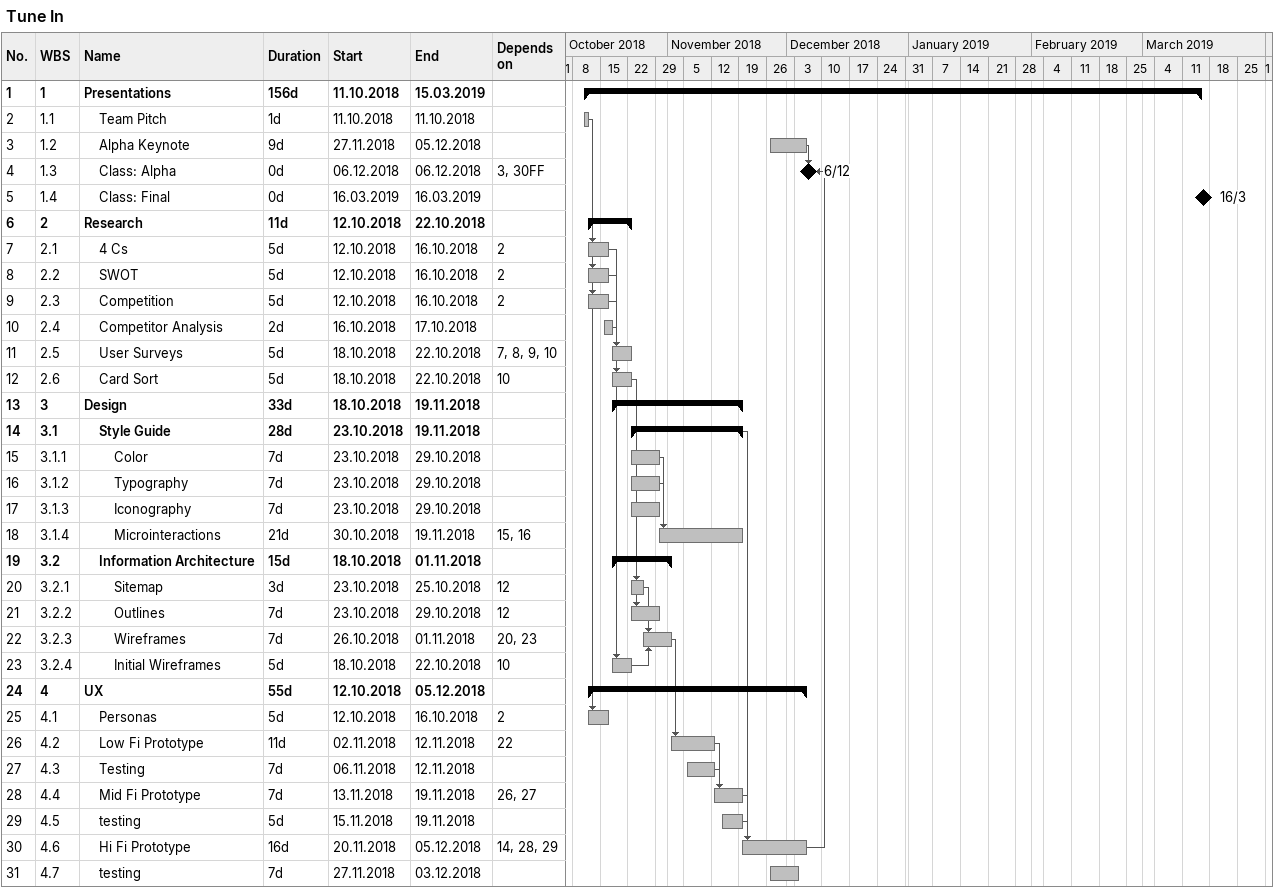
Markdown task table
Tune In

| ID | WBS | Task | Duration | Start | Finish | Predecessors |
|---|---|---|---|---|---|---|
| 1 | 1 | **Presentations** | 156d | 2018-10-11 | 2019-03-15 |  |
| 2 | 1.1 | Team Pitch | 1d | 2018-10-11 | 2018-10-11 |  |
| 3 | 1.2 | Alpha Keynote | 9d | 2018-11-27 | 2018-12-05 |  |
| 4 | 1.3 | Class: Alpha | 0d | 2018-12-06 | 2018-12-06 | 3, 30FF |
| 5 | 1.4 | Class: Final | 0d | 2019-03-16 | 2019-03-16 |  |
| 6 | 2 | **Research** | 11d | 2018-10-12 | 2018-10-22 |  |
| 7 | 2.1 | 4 Cs | 5d | 2018-10-12 | 2018-10-16 | 2 |
| 8 | 2.2 | SWOT | 5d | 2018-10-12 | 2018-10-16 | 2 |
| 9 | 2.3 | Competition | 5d | 2018-10-12 | 2018-10-16 | 2 |
| 10 | 2.4 | Competitor Analysis | 2d | 2018-10-16 | 2018-10-17 |  |
| 11 | 2.5 | User Surveys | 5d | 2018-10-18 | 2018-10-22 | 7, 8, 9, 10 |
| 12 | 2.6 | Card Sort | 5d | 2018-10-18 | 2018-10-22 | 10 |
| 13 | 3 | **Design** | 33d | 2018-10-18 | 2018-11-19 |  |
| 14 | 3.1 | **Style Guide** | 28d | 2018-10-23 | 2018-11-19 |  |
| 15 | 3.1.1 | Color | 7d | 2018-10-23 | 2018-10-29 |  |
| 16 | 3.1.2 | Typography | 7d | 2018-10-23 | 2018-10-29 |  |
| 17 | 3.1.3 | Iconography | 7d | 2018-10-23 | 2018-10-29 |  |
| 18 | 3.1.4 | Microinteractions | 21d | 2018-10-30 | 2018-11-19 | 15, 16 |
| 19 | 3.2 | **Information Architecture** | 15d | 2018-10-18 | 2018-11-01 |  |
| 20 | 3.2.1 | Sitemap | 3d | 2018-10-23 | 2018-10-25 | 12 |
| 21 | 3.2.2 | Outlines | 7d | 2018-10-23 | 2018-10-29 | 12 |
| 22 | 3.2.3 | Wireframes | 7d | 2018-10-26 | 2018-11-01 | 20, 23 |
| 23 | 3.2.4 | Initial Wireframes | 5d | 2018-10-18 | 2018-10-22 | 10 |
| 24 | 4 | **UX** | 55d | 2018-10-12 | 2018-12-05 |  |
| 25 | 4.1 | Personas | 5d | 2018-10-12 | 2018-10-16 | 2 |
| 26 | 4.2 | Low Fi Prototype | 11d | 2018-11-02 | 2018-11-12 | 22 |
| 27 | 4.3 | Testing | 7d | 2018-11-06 | 2018-11-12 |  |
| 28 | 4.4 | Mid Fi Prototype | 7d | 2018-11-13 | 2018-11-19 | 26, 27 |
| 29 | 4.5 | testing | 5d | 2018-11-15 | 2018-11-19 |  |
| 30 | 4.6 | Hi Fi Prototype | 16d | 2018-11-20 | 2018-12-05 | 14, 28, 29 |
| 31 | 4.7 | testing | 7d | 2018-11-27 | 2018-12-03 |  |
